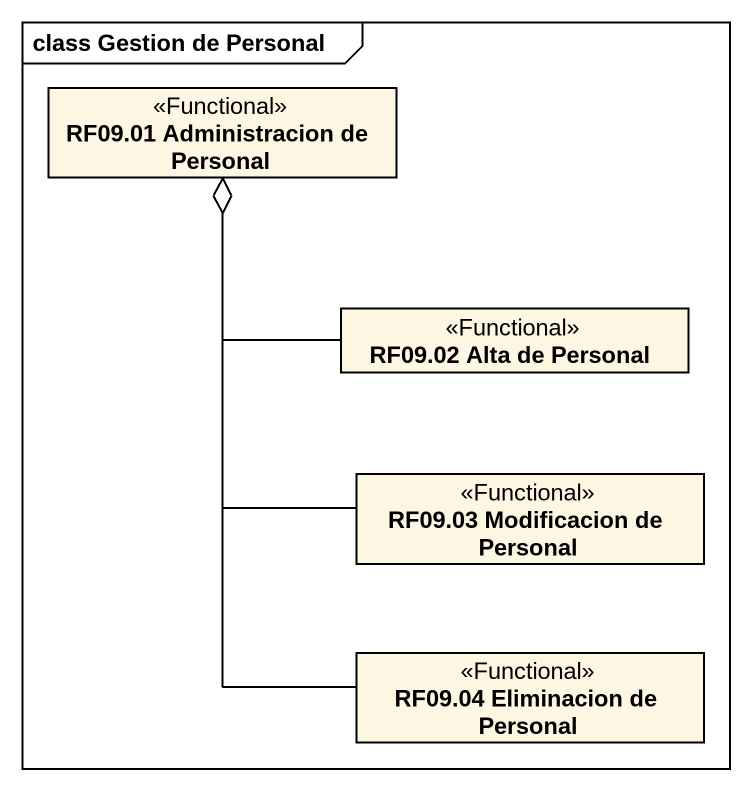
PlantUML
@startuml
mainframe class Gestion de Personal
hide circle
hide empty members
class "RF09.01 Administracion de Personal" as RF09_01_Administracion_de <<Functional>>
class "RF09.02 Alta de Personal" as RF09_02_Alta_de_Personal <<Functional>>
class "RF09.03 Modificacion de Personal" as RF09_03_Modificacion_de <<Functional>>
class "RF09.04 Eliminacion de Personal" as RF09_04_Eliminacion_de <<Functional>>
RF09_02_Alta_de_Personal -up-o RF09_01_Administracion_de
RF09_03_Modificacion_de -up-o RF09_01_Administracion_de
RF09_04_Eliminacion_de -up-o RF09_01_Administracion_de
@enduml
